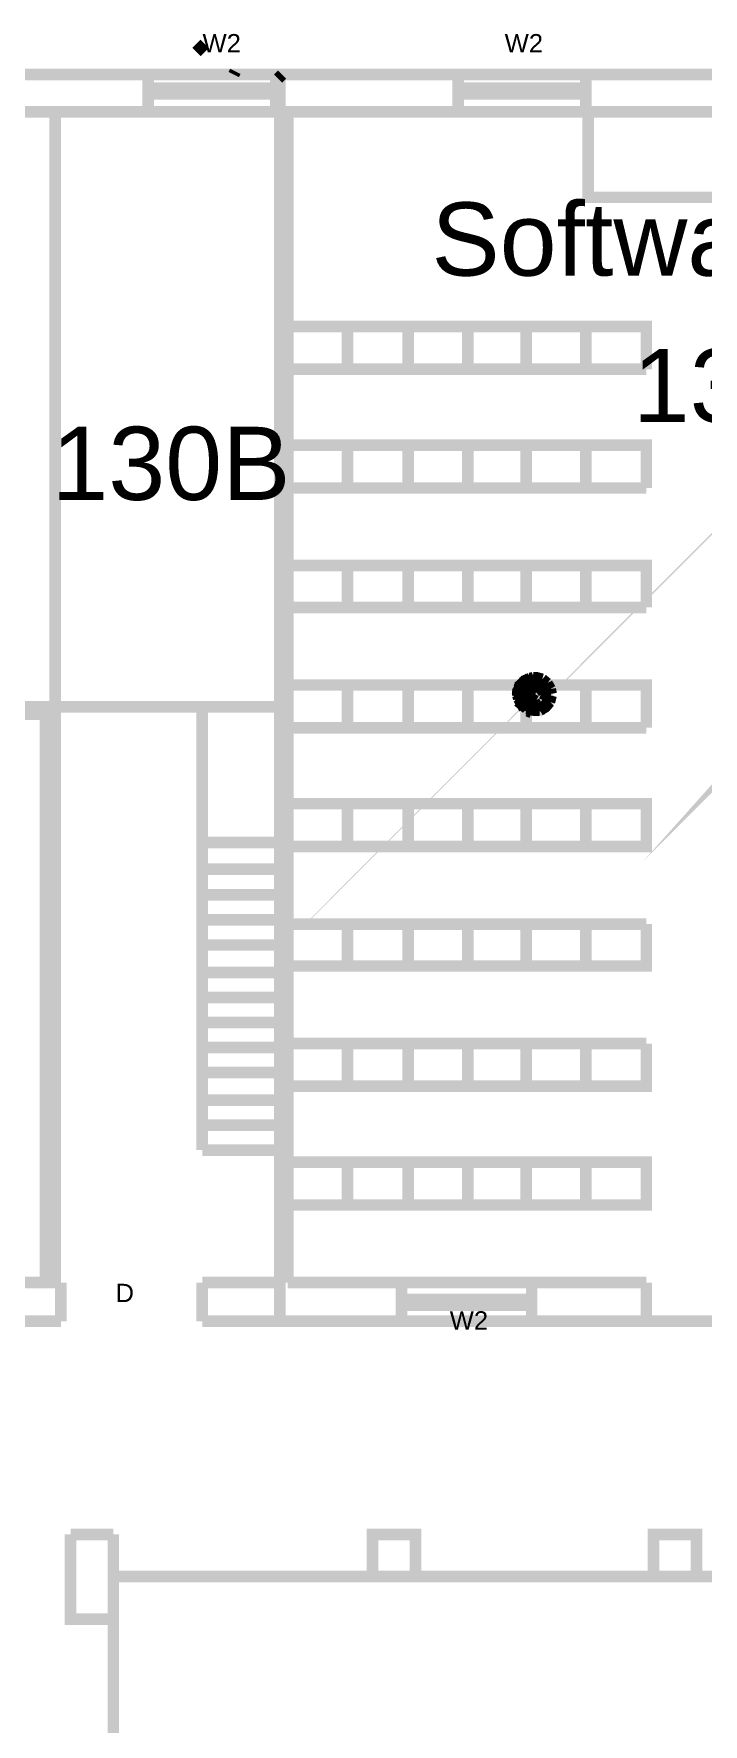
# Model space of a CAD drawing. Header units: millimetres. Extents: x 14 to 406, y 10 to 287.
# Drawn here: x 304.32 to 318.94, y 108.18 to 145.11 of the extents above; entities that cross this region are included whole.
import ezdxf

# ---------------------------------------------------------------- set-up
doc = ezdxf.new("R2010")
doc.units = ezdxf.units.MM
doc.layers.add('P', color=7, linetype='Continuous')
doc.layers.add('T', color=7, linetype='Continuous')

msp = doc.modelspace()

# ---------------------------------------------------------------- linework, layer by layer
at = {"layer": 'P', "const_width": 0.254}
for points in [[(308.046, 144.886), (307.869, 144.709)], [(308.716, 144.286), (308.681, 144.216)], [(304.059, 144.216), (307.023, 144.216)], [(306.811, 143.404), (306.811, 144.216)], [(306.811, 143.404), (306.811, 144.216)], [(306.811, 143.916), (309.598, 143.916)], [(307.023, 144.216), (309.809, 144.216)], [(309.598, 143.404), (309.598, 144.216)], [(309.739, 144.216), (309.651, 144.127)], [(327.307, 116.981), (309.686, 116.981), (309.686, 144.216)], [(309.686, 144.216), (332.034, 144.216), (334.839, 144.216)], [(309.809, 144.216), (310.409, 144.216)], [(313.037, 144.216), (314.889, 144.216)], [(313.584, 143.404), (313.584, 144.216)], [(313.584, 143.404), (313.584, 144.216)], [(313.584, 143.404), (313.584, 144.216)], [(313.584, 143.916), (316.371, 143.916)], [(314.889, 144.216), (324.132, 144.216)], [(316.371, 143.404), (316.371, 144.216)], [(306.811, 143.792), (309.598, 143.792)], [(313.584, 143.792), (316.371, 143.792)], [(307.023, 143.404), (304.059, 143.404)], [(304.782, 124.654), (304.782, 143.404)], [(307.023, 143.404), (309.809, 143.404)], [(309.686, 117.828), (309.686, 143.404)], [(313.037, 143.404), (309.809, 143.404)], [(309.862, 117.828), (309.862, 143.404)], [(313.037, 143.404), (314.889, 143.404)], [(324.132, 143.404), (314.889, 143.404)], [(316.424, 143.404), (316.424, 141.534), (322.016, 141.534), (322.016, 143.404)], [(309.862, 138.712), (316.371, 138.712), (316.371, 137.777)], [(311.168, 138.712), (311.168, 137.777)], [(312.491, 138.712), (312.491, 137.777)], [(313.796, 138.712), (313.796, 137.777)], [(315.066, 138.712), (315.066, 137.777)], [(317.694, 137.777), (317.694, 138.712), (316.371, 138.712)], [(316.371, 137.777), (309.862, 137.777)], [(316.371, 137.777), (317.694, 137.777)], [(309.862, 136.119), (316.371, 136.119)], [(311.168, 136.119), (311.168, 135.184)], [(312.491, 136.119), (312.491, 135.184)], [(313.796, 136.119), (313.796, 135.184)], [(315.066, 136.119), (315.066, 135.184)], [(316.371, 136.119), (316.371, 135.184)], [(317.694, 135.184), (317.694, 136.119), (316.371, 136.119)], [(315.101, 130.316), (315.577, 130.792), (315.066, 130.316), (315.577, 130.828)], [(316.371, 135.184), (309.862, 135.184)], [(316.371, 135.184), (317.694, 135.184)], [(321.239, 130.828), (320.781, 130.369), (321.239, 130.881)], [(309.862, 133.491), (316.371, 133.491), (316.371, 132.574)], [(311.168, 133.491), (311.168, 132.574)], [(312.491, 133.491), (312.491, 132.574)], [(313.796, 133.491), (313.796, 132.574)], [(315.066, 133.491), (315.066, 132.574)], [(317.694, 132.574), (317.694, 133.491), (316.371, 133.491)], [(316.371, 132.574), (309.862, 132.574)], [(316.371, 132.574), (317.694, 132.574)], [(315.278, 131.039), (315.066, 130.828), (314.854, 130.616)], [(314.889, 130.792), (315.066, 131.004)], [(315.366, 131.004), (315.066, 130.704), (314.889, 130.493)], [(314.889, 130.493), (315.066, 130.669), (315.401, 131.004)], [(315.031, 130.969), (314.942, 130.863)], [(315.154, 131.022), (315.031, 130.969)], [(315.066, 130.951), (315.154, 131.039)], [(315.066, 130.916), (315.189, 131.039)], [(315.066, 130.881), (315.242, 131.039)], [(315.066, 130.792), (315.313, 131.004)], [(315.066, 130.739), (315.366, 131.004)], [(315.225, 131.039), (315.154, 131.022)], [(315.242, 130.951), (315.154, 131.004)], [(315.419, 131.004), (315.295, 131.039), (315.225, 131.039)], [(315.524, 130.916), (315.419, 131.004)], [(309.862, 130.881), (316.371, 130.881)], [(311.168, 130.881), (311.168, 129.946)], [(312.491, 130.881), (312.491, 129.946)], [(313.796, 130.881), (313.796, 129.946)], [(314.854, 130.704), (315.066, 130.951)], [(314.854, 130.669), (315.066, 130.916)], [(314.854, 130.616), (315.066, 130.881)], [(314.854, 130.581), (315.066, 130.792)], [(314.942, 130.581), (314.854, 130.616)], [(314.889, 130.828), (315.031, 130.951)], [(314.889, 130.457), (315.066, 130.616), (315.454, 130.951)], [(314.942, 130.863), (314.889, 130.722), (314.889, 130.651)], [(314.978, 130.792), (314.889, 130.828)], [(314.889, 130.528), (315.066, 130.739)], [(314.978, 130.616), (314.889, 130.669)], [(314.889, 130.651), (314.907, 130.581)], [(314.942, 130.404), (315.066, 130.528), (315.489, 130.951)], [(314.978, 130.704), (314.942, 130.792)], [(314.978, 130.404), (315.066, 130.493), (315.489, 130.916)], [(314.978, 130.369), (315.066, 130.457), (315.524, 130.916)], [(315.031, 130.739), (314.978, 130.828)], [(315.031, 130.369), (315.524, 130.881), (315.066, 130.404)], [(315.454, 130.951), (315.066, 130.581)], [(315.066, 130.881), (315.066, 129.946)], [(315.189, 130.916), (315.101, 130.951)], [(315.189, 130.739), (315.101, 130.828)], [(315.242, 130.669), (315.154, 130.704), (315.101, 130.792)], [(315.189, 130.616), (315.101, 130.669)], [(315.278, 130.704), (315.242, 130.792), (315.154, 130.828)], [(315.154, 130.281), (315.577, 130.739)], [(315.313, 130.739), (315.278, 130.828), (315.189, 130.881)], [(315.278, 130.704), (315.189, 130.739)], [(315.189, 130.281), (315.613, 130.704)], [(315.613, 130.669), (315.242, 130.281)], [(315.242, 130.281), (315.613, 130.616)], [(315.489, 130.828), (315.401, 130.881)], [(315.454, 130.704), (315.401, 130.792)], [(315.489, 130.669), (315.401, 130.704)], [(315.524, 130.881), (315.454, 130.916)], [(315.489, 130.739), (315.454, 130.828)], [(315.524, 130.704), (315.454, 130.739)], [(315.577, 130.739), (315.489, 130.792)], [(315.577, 130.581), (315.489, 130.616)], [(315.595, 130.792), (315.524, 130.916)], [(315.577, 130.51), (315.613, 130.651)], [(315.613, 130.687), (315.595, 130.792)], [(316.371, 130.881), (316.371, 129.946)], [(317.694, 129.946), (317.694, 130.881), (316.371, 130.881)], [(285.433, 130.404), (304.782, 130.404)], [(285.433, 130.246), (304.571, 130.246)], [(304.571, 117.881), (304.571, 130.281)], [(304.571, 124.654), (304.571, 130.246)], [(304.782, 117.881), (304.782, 130.404)], [(308.204, 130.404), (304.782, 130.404)], [(307.993, 120.721), (307.993, 130.404)], [(309.686, 130.404), (307.993, 130.404)], [(314.978, 130.457), (314.889, 130.528)], [(314.907, 130.581), (314.978, 130.457)], [(315.066, 130.581), (314.942, 130.457)], [(315.031, 130.369), (314.978, 130.457)], [(314.978, 130.457), (315.083, 130.369)], [(315.066, 130.404), (315.031, 130.493)], [(315.066, 130.404), (315.031, 130.316)], [(315.101, 130.457), (315.066, 130.528)], [(315.083, 130.369), (315.225, 130.334), (315.295, 130.334)], [(315.189, 130.457), (315.101, 130.493)], [(315.189, 130.281), (315.101, 130.316)], [(315.242, 130.493), (315.154, 130.528)], [(315.189, 130.369), (315.154, 130.457)], [(315.242, 130.316), (315.154, 130.369)], [(315.278, 130.528), (315.189, 130.581)], [(315.242, 130.404), (315.189, 130.493)], [(315.278, 130.369), (315.189, 130.404)], [(315.278, 130.457), (315.242, 130.528)], [(315.295, 130.334), (315.366, 130.334)], [(315.313, 130.281), (315.613, 130.581)], [(315.366, 130.369), (315.313, 130.457)], [(315.366, 130.316), (315.577, 130.528)], [(315.454, 130.369), (315.366, 130.493)], [(315.366, 130.334), (315.489, 130.404)], [(315.489, 130.404), (315.401, 130.528)], [(315.524, 130.457), (315.401, 130.528)], [(315.577, 130.493), (315.454, 130.581)], [(315.454, 130.369), (315.524, 130.457)], [(315.489, 130.404), (315.577, 130.51)], [(316.371, 129.946), (309.862, 129.946)], [(316.371, 129.946), (317.694, 129.946)], [(309.862, 117.828), (309.862, 128.552)], [(309.862, 128.288), (316.371, 128.288)], [(311.168, 128.288), (311.168, 127.353)], [(312.491, 128.288), (312.491, 127.353)], [(313.796, 128.288), (313.796, 127.353)], [(315.066, 128.288), (315.066, 127.353)], [(316.371, 128.288), (316.371, 127.353)], [(316.371, 127.353), (317.694, 127.353), (317.694, 128.288), (316.371, 128.288)], [(307.993, 127.441), (309.686, 127.441)], [(316.371, 127.353), (309.862, 127.353)], [(307.993, 126.859), (309.686, 126.859)], [(307.993, 126.294), (309.686, 126.294)], [(307.993, 125.748), (309.686, 125.748)], [(309.862, 125.659), (316.371, 125.659), (316.371, 124.742)], [(311.168, 125.659), (311.168, 124.742)], [(312.491, 125.659), (312.491, 124.742)], [(313.796, 125.659), (313.796, 124.742)], [(315.066, 125.659), (315.066, 124.742)], [(316.371, 124.742), (317.694, 124.742), (317.694, 125.659)], [(317.694, 125.659), (316.371, 125.659)], [(307.993, 125.201), (309.686, 125.201)], [(316.371, 124.742), (309.862, 124.742)], [(307.993, 124.601), (309.686, 124.601)], [(307.993, 124.054), (309.686, 124.054)], [(307.993, 123.508), (309.686, 123.508)], [(307.993, 122.961), (309.686, 122.961)], [(309.862, 123.049), (316.371, 123.049), (316.371, 122.114)], [(311.168, 123.049), (311.168, 122.114)], [(312.491, 123.049), (312.491, 122.114)], [(313.796, 123.049), (313.796, 122.114)], [(315.066, 123.049), (315.066, 122.114)], [(316.371, 122.114), (317.694, 122.114), (317.694, 123.049)], [(317.694, 123.049), (316.371, 123.049)], [(307.993, 122.414), (309.686, 122.414)], [(316.371, 122.114), (309.862, 122.114)], [(307.993, 121.814), (309.686, 121.814)], [(307.993, 121.267), (309.686, 121.267)], [(307.993, 120.721), (309.686, 120.721)], [(309.862, 120.456), (316.371, 120.456)], [(311.168, 120.456), (311.168, 119.521)], [(312.491, 120.456), (312.491, 119.521)], [(313.796, 120.456), (313.796, 119.521)], [(315.066, 120.456), (315.066, 119.521)], [(316.371, 120.456), (316.371, 119.521)], [(316.371, 119.521), (317.694, 119.521), (317.694, 120.456), (316.371, 120.456)], [(316.371, 119.521), (309.862, 119.521)], [(304.906, 117.828), (285.433, 117.828), (299.614, 117.828)], [(304.906, 117.828), (285.433, 117.828), (299.614, 117.828)], [(304.906, 116.981), (304.906, 117.828)], [(307.993, 117.828), (309.686, 117.828)], [(307.993, 116.981), (307.993, 117.828)], [(309.862, 117.828), (313.796, 117.828)], [(312.349, 117.828), (312.349, 116.981)], [(313.796, 117.828), (316.583, 117.828)], [(315.189, 117.828), (315.189, 116.981)], [(316.583, 117.828), (317.694, 117.828)], [(317.694, 117.828), (317.694, 116.981)], [(312.349, 117.457), (315.189, 117.457)], [(312.349, 117.334), (315.189, 117.334)], [(300.426, 116.981), (304.906, 116.981)], [(300.426, 116.981), (304.906, 116.981)], [(307.993, 116.981), (309.104, 116.981), (313.796, 116.981)], [(313.796, 116.981), (316.583, 116.981)], [(316.583, 116.981), (317.694, 116.981)], [(305.118, 112.324), (306.052, 112.324)], [(306.052, 112.324), (306.052, 110.472), (305.118, 110.472), (305.118, 112.324)], [(305.118, 112.324), (306.052, 112.324)], [(306.052, 112.324), (306.052, 110.472), (305.118, 110.472), (305.118, 112.324)], [(311.714, 112.324), (312.649, 112.324), (312.649, 111.407), (311.714, 111.407), (311.714, 112.324)], [(311.714, 112.324), (312.649, 112.324), (312.649, 111.407), (311.714, 111.407), (311.714, 112.324)], [(317.853, 112.324), (318.788, 112.324), (318.788, 111.407), (317.853, 111.407), (317.853, 112.324)], [(317.853, 112.324), (318.788, 112.324), (318.788, 111.407), (317.853, 111.407), (317.853, 112.324)], [(306.052, 105.516), (306.052, 111.407)], [(306.052, 111.407), (342.971, 111.407)], [(306.987, 111.407), (306.052, 111.407)], [(306.052, 105.516), (306.052, 111.407)], [(306.052, 111.407), (342.971, 111.407)], [(306.987, 111.407), (306.052, 111.407)]]:
    msp.add_lwpolyline(points, dxfattribs=at)

# ---------------------------------------------------------------- texts
at = {"layer": 'T', "attachment_point": 7}
for s, insert, char_height in [('{\\fArial|b0|i0|c0|p18;W2}', (308, 144.7), 0.4), ('{\\fArial|b0|i0|c0|p18;W2}', (314.6, 144.7), 0.4), ('{\\fArial|b0|i0|c0|p18;Software lab}', (313, 139.8), 1.6), ('{\\fArial|b0|i0|c0|p18;131}', (317.4, 136.6), 1.6), ('{\\fArial|b0|i0|c0|p18;130B}', (304.7, 134.9), 1.6), ('{\\fArial|b0|i0|c0|p18;D}', (306.1, 117.4), 0.4), ('{\\fArial|b0|i0|c0|p18;W2}', (313.4, 116.8), 0.4)]:
    msp.add_mtext(s, dxfattribs=dict(at, insert=insert, char_height=char_height))

doc.saveas('drawing.dxf')
